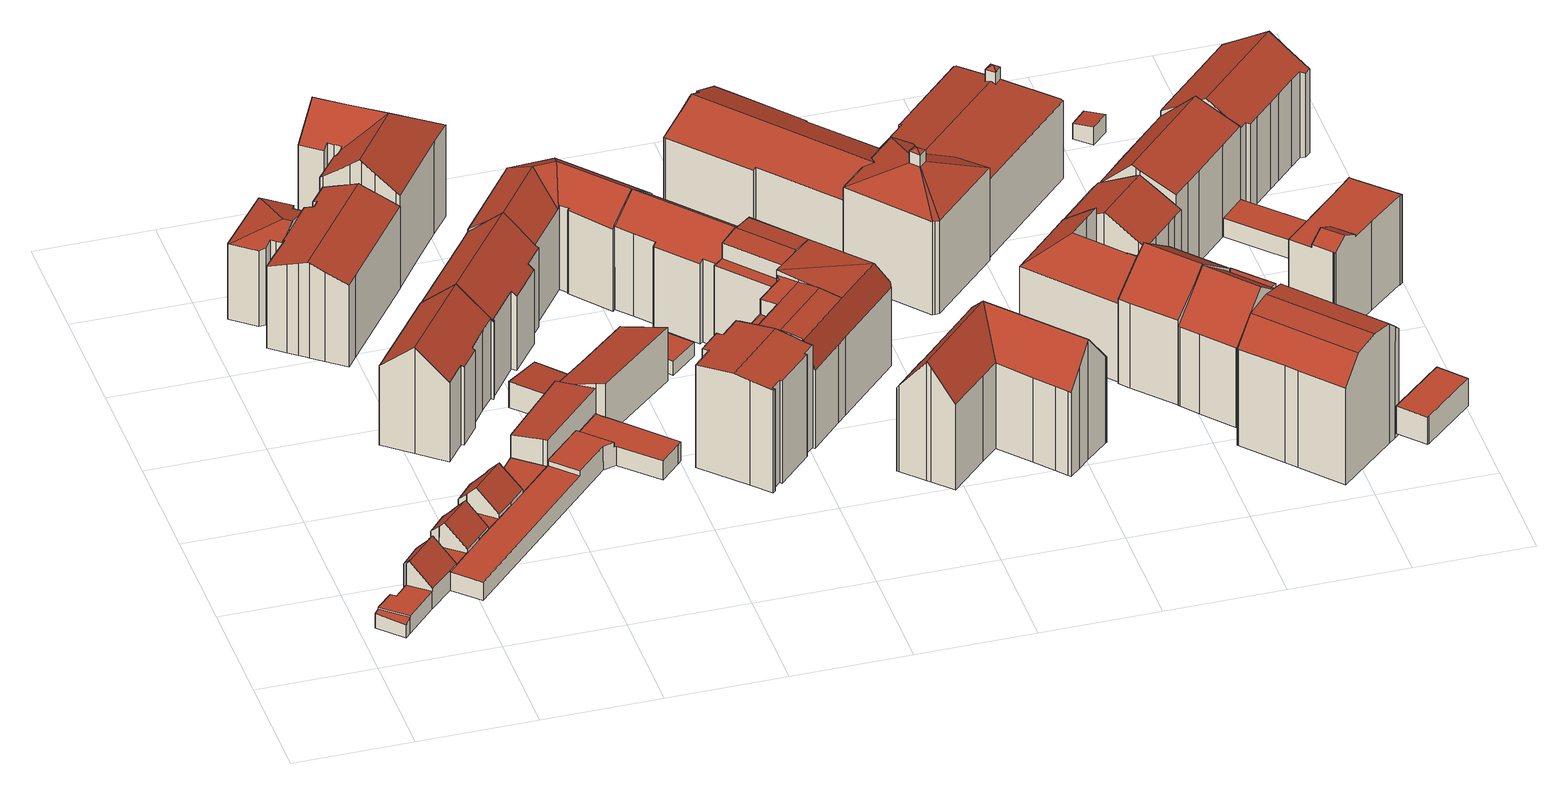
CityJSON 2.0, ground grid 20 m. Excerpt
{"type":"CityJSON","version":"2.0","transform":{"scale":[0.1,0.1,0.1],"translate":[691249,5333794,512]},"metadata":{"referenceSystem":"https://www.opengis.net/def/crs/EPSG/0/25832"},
"CityObjects":{
"building1":{"type":"Building","attributes":{"Gemeindeschluessel":"09162000","HoeheDach":"524.187","HoeheGrund":"516.204","Methode":"2000","NiedrigsteTraufeDesGebaeudes":"518.667","Geometrietyp2DReferenz":"3000","function":"31001_1000","roofType":"3100","measuredHeight":7.98,"storeysAboveGround":2},"geometry":[{"type":"MultiSurface","lod":"2","boundaries":[[[0,1,2,3,4,5,6,7,8,9,10,11,12,13,14,15,16,17,18,19,20,21,22,23,24,25,26,27,28,29,30,31]],[[19,32,33,20]],[[27,26,34,35,36,37]],[[38,39,40,41,42]],[[43,36,35,44,45]],[[22,46,47,23]],[[1,0,48,49,50,51,52,53]],[[28,54,55,29]],[[4,3,56,57,58,59]],[[43,60,61,55,54,37,36]],[[12,62,63,13]],[[64,50,49,65,66]],[[67,59,58,68,69]],[[70,71,72,41,40]],[[67,5,4,59]],[[10,73,74,11]],[[58,57,75,68]],[[24,76,77,25]],[[13,63,78,14]],[[29,55,61,30]],[[30,61,60,31]],[[3,2,39,38,79,56]],[[16,15,80,81,82,83]],[[22,21,84,64,66,46]],[[15,14,78,72,71,80]],[[85,53,52,86,87]],[[18,88,32,19]],[[7,89,90,8]],[[27,37,54,28]],[[42,41,72,78,63,62,74,73,91]],[[20,33,92,84,21]],[[0,31,60,43,45,48]],[[25,77,34,26]],[[2,1,53,85,93,70,40,39]],[[94,86,52,51]],[[23,47,76,24]],[[95,79,38,42,91]],[[95,96,90,89,75,57,56,79]],[[49,48,45,44,65]],[[8,90,96,9]],[[70,93,81,80,71]],[[10,9,96,95,91,73]],[[11,74,62,12]],[[84,92,86,94]],[[16,83,97,17]],[[46,66,65,44,35,34,77,76,47]],[[69,6,5,67]],[[81,93,85,87,82]],[[64,84,94,51,50]],[[17,97,88,18]],[[7,6,69,68,75,89]],[[83,82,87,86,92,33,32,88,97]]],"semantics":{"surfaces":[{"type":"GroundSurface"},{"type":"WallSurface"},{"type":"RoofSurface"}],"values":[0,1,1,2,1,1,1,1,1,2,1,1,2,1,1,1,1,1,1,1,1,1,1,1,1,2,1,1,1,2,1,1,1,1,1,1,1,2,2,1,2,1,1,1,1,2,1,1,2,1,1,2]}}]},
"building2":{"type":"Building","attributes":{"Gemeindeschluessel":"09162000","HoeheDach":"536.011","HoeheGrund":"515.787","Methode":"2000","NiedrigsteTraufeDesGebaeudes":"530.460","Geometrietyp2DReferenz":"3000","function":"31001_1000","roofType":"3100","measuredHeight":20.22,"storeysAboveGround":5},"geometry":[{"type":"MultiSurface","lod":"2","boundaries":[[[98,99,100,101,102,103,104,105,106,107,108]],[[105,104,109,110]],[[108,107,111,112,113,114]],[[100,99,115,116]],[[102,101,117,118]],[[119,113,112,120]],[[121,106,105,110]],[[117,101,100,116]],[[122,123,108,114]],[[120,112,111,124]],[[107,106,121,124,111]],[[109,104,103,125]],[[109,125,118,117,116,115,126,123,122,119,120,124,121,110]],[[98,108,123,126]],[[125,103,102,118]],[[122,114,113,119]],[[99,98,126,115]]],"semantics":{"surfaces":[{"type":"RoofSurface"},{"type":"WallSurface"},{"type":"GroundSurface"}],"values":[0,1,0,1,1,1,1,1,1,1,1,1,2,1,1,1,1]}}]},
"building3":{"type":"Building","attributes":{"Gemeindeschluessel":"09162000","HoeheDach":"533.870","HoeheGrund":"515.830","Methode":"2000","NiedrigsteTraufeDesGebaeudes":"530.054","Geometrietyp2DReferenz":"3000","function":"31001_9998","roofType":"3100","measuredHeight":18.04,"storeysAboveGround":3},"geometry":[{"type":"MultiSurface","lod":"2","boundaries":[[[127,128,129,130,131,132]],[[133,134,135,136]],[[137,138,139]],[[140,141,142,143]],[[144,145,132,131]],[[146,147,148,149,150]],[[151,152,153,154]],[[155,156,157,135,134,158,142,141,159,160]],[[161,162,163,164]],[[165,166,167,168]],[[169,168,167,138,137,170,171]],[[172,158,134,133]],[[136,173,174,175,176,177,178,179,165,168,169,171,161,164,180,181,182,183,184,151,154,185,186,187,144,131,130,129,188,140,143,172,133]],[[187,189,145,144]],[[190,163,162,170,137,139,191,147,146]],[[176,175,155,160,192,177]],[[193,194,195]],[[179,196,166,165]],[[181,180,190,146,150,182]],[[174,156,155,175]],[[147,191,193,195,153,152,148]],[[177,192,197,178]],[[143,142,158,172]],[[182,150,149,183]],[[186,198,189,187]],[[171,170,162,161]],[[178,197,196,179]],[[136,135,157,173]],[[159,141,140,188,129,128]],[[199,193,191,139]],[[164,163,190,180]],[[195,194,198,186,185,154,153]],[[197,192,160,159,128,127,132,145,189,198,194,193,199,139,138,167,166,196]],[[148,152,151,184,183,149]],[[173,157,156,174]]],"semantics":{"surfaces":[{"type":"WallSurface"},{"type":"RoofSurface"},{"type":"GroundSurface"}],"values":[0,0,0,0,0,1,0,1,0,0,0,0,2,0,1,0,0,0,0,0,1,0,0,0,0,0,0,0,0,0,0,0,1,0,0]}}]},
"building4":{"type":"Building","attributes":{"Gemeindeschluessel":"09162000","HoeheDach":"520.714","HoeheGrund":"516.155","Methode":"2000","NiedrigsteTraufeDesGebaeudes":"519.734","Geometrietyp2DReferenz":"3000","function":"31001_2000","roofType":"1000","measuredHeight":4.56},"geometry":[{"type":"MultiSurface","lod":"2","boundaries":[[[2,200,201,1]],[[202,203,204,205]],[[206,207,208,209,210]],[[211,31,0,212]],[[213,209,208,214]],[[31,211,215,30]],[[216,217,218,219]],[[220,205,204,214,208,207]],[[221,30,215,210,209,213,222]],[[1,201,212,0]],[[223,224,225,226]],[[220,227,2,1,0,31,30,221,216,219,223,226,202,205]],[[228,206,210,215]],[[214,204,203,225,224,218,217,222,213]],[[211,212,201,200,229,228,215]],[[227,229,200,2]],[[227,220,207,206,228,229]],[[219,218,224,223]],[[226,225,203,202]],[[221,222,217,216]]],"semantics":{"surfaces":[{"type":"WallSurface"},{"type":"RoofSurface"},{"type":"GroundSurface"}],"values":[0,0,1,0,0,0,0,0,0,0,0,2,0,1,1,0,0,0,0,0]}}]},
"building5":{"type":"Building","attributes":{"Gemeindeschluessel":"09162000","HoeheDach":"524.577","HoeheGrund":"516.021","Methode":"2000","NiedrigsteTraufeDesGebaeudes":"523.806","Geometrietyp2DReferenz":"3000","function":"31001_1000","roofType":"1000","measuredHeight":8.56,"storeysAboveGround":3},"geometry":[{"type":"MultiSurface","lod":"2","boundaries":[[[230,231,232,233,234]],[[235,234,233,236]],[[237,232,231,238]],[[236,233,232,237]],[[238,231,230,239]],[[235,236,237,238,239]],[[239,230,234,235]]],"semantics":{"surfaces":[{"type":"RoofSurface"},{"type":"WallSurface"},{"type":"GroundSurface"}],"values":[0,1,1,1,1,2,1]}}]},
"building6":{"type":"Building","attributes":{"Gemeindeschluessel":"09162000","HoeheDach":"535.990","HoeheGrund":"515.833","Methode":"2000","NiedrigsteTraufeDesGebaeudes":"529.890","Geometrietyp2DReferenz":"3000","function":"31001_1000","roofType":"3100","measuredHeight":20.16,"storeysAboveGround":5},"geometry":[{"type":"MultiSurface","lod":"2","boundaries":[[[240,241,242,243]],[[244,245,246,247]],[[106,248,249,241,240,245,244,250,251,252,253,107]],[[124,254,255,256]],[[242,241,249,257]],[[107,253,258,255,254]],[[259,252,251,260]],[[259,261,258,253,252]],[[262,250,244,247]],[[263,248,106,121]],[[246,245,240,243]],[[260,251,250,262]],[[249,248,263,257]],[[106,107,254,124,121]],[[246,243,242,257,263,121,124,256,261,259,260,262,247]],[[256,255,258,261]]],"semantics":{"surfaces":[{"type":"WallSurface"},{"type":"RoofSurface"},{"type":"GroundSurface"}],"values":[0,0,1,0,0,1,0,0,0,0,0,0,0,0,2,0]}}]},
"building7":{"type":"Building","attributes":{"Gemeindeschluessel":"09162000","HoeheDach":"520.798","HoeheGrund":"515.911","Methode":"2000","NiedrigsteTraufeDesGebaeudes":"519.866","Geometrietyp2DReferenz":"3000","function":"31001_2000","roofType":"9999","measuredHeight":4.89},"geometry":[{"type":"MultiSurface","lod":"2","boundaries":[[[264,265,266,267]],[[268,266,265,269]],[[270,264,267,271]],[[270,269,265,264]],[[268,271,267,266]],[[269,270,271,268]]],"semantics":{"surfaces":[{"type":"WallSurface"},{"type":"GroundSurface"},{"type":"RoofSurface"}],"values":[0,0,0,1,2,0]}}]},
"building8":{"type":"Building","attributes":{"Gemeindeschluessel":"09162000","HoeheDach":"538.402","HoeheGrund":"515.940","Methode":"2000","NiedrigsteTraufeDesGebaeudes":"533.298","Geometrietyp2DReferenz":"3000","function":"31001_1000","roofType":"3100","measuredHeight":22.46,"storeysAboveGround":4},"geometry":[{"type":"MultiSurface","lod":"2","boundaries":[[[272,273,274,275]],[[276,277,278,279]],[[280,281,282,283,284,285,286,287,278,277,288]],[[289,290,291,292,293,294]],[[295,296,297,298]],[[299,300,301,302]],[[303,304,305,306,307,308]],[[309,296,295,310,306,305]],[[311,312,313,314,315,316]],[[317,275,274,283,282,318]],[[319,320,314,313]],[[294,293,321,322]],[[302,301,303,308]],[[323,280,288,324]],[[325,326,273,272]],[[300,321,293,292,291,286,285,327,304,303,301]],[[298,297,328,329]],[[324,288,277,276]],[[278,287,286,291,290,330,331,279]],[[322,321,300,299]],[[329,328,320,319]],[[311,316,326,325]],[[332,318,282,281,280,323]],[[313,312,311,325,272,275,317,318,332,323,324,276,279,331,330,290,289,294,322,299,302,308,307,306,310,295,298,329,319]],[[327,285,320,328,297,296,309,305,304]],[[274,273,326,316,315,314,320,285,284,283]]],"semantics":{"surfaces":[{"type":"WallSurface"},{"type":"RoofSurface"},{"type":"GroundSurface"}],"values":[0,0,1,0,0,0,0,0,0,0,0,0,0,0,0,1,0,0,0,0,0,0,0,2,1,1]}}]},
"building9":{"type":"Building","attributes":{"Gemeindeschluessel":"09162000","HoeheDach":"526.126","HoeheGrund":"515.866","Methode":"1000","NiedrigsteTraufeDesGebaeudes":"523.009","Geometrietyp2DReferenz":"3000","function":"31001_1000","roofType":"2100","measuredHeight":10.26,"storeysAboveGround":1},"geometry":[{"type":"MultiSurface","lod":"2","boundaries":[[[333,334,335,336]],[[337,338,339,270]],[[333,336,340,337,270,264]],[[340,341,338,337]],[[270,339,342,264]],[[336,335,341,340]],[[333,264,342,334]],[[341,335,334,342,339,338]]],"semantics":{"surfaces":[{"type":"WallSurface"},{"type":"GroundSurface"},{"type":"RoofSurface"}],"values":[0,0,1,0,0,0,0,2]}}]},
"building10":{"type":"Building","attributes":{"Gemeindeschluessel":"09162000","HoeheDach":"535.482","HoeheGrund":"515.748","Methode":"2000","NiedrigsteTraufeDesGebaeudes":"531.236","Geometrietyp2DReferenz":"3000","function":"31001_1000","roofType":"3100","measuredHeight":19.73,"storeysAboveGround":5},"geometry":[{"type":"MultiSurface","lod":"2","boundaries":[[[343,344,345,346]],[[347,348,349,350]],[[351,352,353,354]],[[355,356,350,349]],[[357,344,358,355,349,348,353,352]],[[359,358,344,343]],[[360,346,345,361]],[[362,363,356,355,358,359]],[[351,364,365,357,352]],[[365,364,361,345]],[[363,362,366,367]],[[351,354,347,350,356,363,367,368,360,361,364]],[[369,366,362,359,343]],[[346,360,368,370]],[[368,367,366,369,370]],[[369,343,346,370]],[[357,365,345,344]],[[354,353,348,347]]],"semantics":{"surfaces":[{"type":"RoofSurface"},{"type":"WallSurface"},{"type":"GroundSurface"}],"values":[0,1,1,1,0,0,1,1,1,1,1,2,0,1,1,0,0,1]}}]},
"building11":{"type":"Building","attributes":{"Gemeindeschluessel":"09162000","HoeheDach":"536.161","HoeheGrund":"515.890","Methode":"2000","NiedrigsteTraufeDesGebaeudes":"535.095","Geometrietyp2DReferenz":"3000","function":"31001_9998","roofType":"3100","measuredHeight":20.27,"storeysAboveGround":4},"geometry":[{"type":"MultiSurface","lod":"2","boundaries":[[[371,372,373,374,375,376]],[[377,378,379,380,381,382]],[[373,372,383,384]],[[385,386,387,388]],[[389,390,391,392]],[[388,387,390,389]],[[393,394,395,396,397,398]],[[399,400,401,402,403,404]],[[405,406,407,408]],[[405,408,385,388,389,392,409,378,377,382,400,399,404,375,374,373,384,410,397,396,395,411,412]],[[412,413,406,405]],[[384,383,414,410]],[[395,394,415,411]],[[408,407,386,385]],[[410,414,398,397]],[[409,416,379,378]],[[404,403,376,375]],[[411,415,413,412]],[[382,381,401,400]],[[380,393,398,414,383,372,371,376,403,402,401,381]],[[379,416,391,390,387,386,407,406,413,415,394,393,380]],[[392,391,416,409]]],"semantics":{"surfaces":[{"type":"WallSurface"},{"type":"GroundSurface"},{"type":"RoofSurface"}],"values":[0,0,0,0,0,0,0,0,0,1,0,0,0,0,0,0,0,0,0,2,2,0]}}]},
"building12":{"type":"Building","attributes":{"Gemeindeschluessel":"09162000","HoeheDach":"518.583","HoeheGrund":"515.990","Methode":"1000","NiedrigsteTraufeDesGebaeudes":"518.583","Geometrietyp2DReferenz":"3000","function":"31001_2000","roofType":"1000","measuredHeight":2.59},"geometry":[{"type":"MultiSurface","lod":"2","boundaries":[[[417,418,419,420]],[[421,422,418,417]],[[421,423,424,422]],[[422,424,425,419,418]],[[421,417,420,426,423]],[[425,424,423,426,420,419]]],"semantics":{"surfaces":[{"type":"WallSurface"},{"type":"RoofSurface"},{"type":"GroundSurface"}],"values":[0,0,0,1,2,0]}}]},
"building13":{"type":"Building","attributes":{"Gemeindeschluessel":"09162000","HoeheDach":"535.546","HoeheGrund":"515.840","Methode":"1000","NiedrigsteTraufeDesGebaeudes":"530.976","Geometrietyp2DReferenz":"3000","function":"31001_1000","roofType":"3100","measuredHeight":19.71,"storeysAboveGround":5},"geometry":[{"type":"MultiSurface","lod":"2","boundaries":[[[427,428,429,430]],[[431,432,433,434]],[[435,436,437,438]],[[439,440,432,431]],[[438,437,441,442]],[[443,444,429,428,433,432,440,445,446,357,447,448]],[[442,449,450,451,439,431,434,427,430,452,453,454,455,456,457,435,438]],[[442,441,458,449]],[[446,458,441,437,436,459,357]],[[448,447,357,459,457,456,455,454]],[[453,452,444,443,448,454]],[[451,445,440,439]],[[457,459,436,435]],[[451,450,449,458,446,445]],[[430,429,444,452]],[[434,433,428,427]]],"semantics":{"surfaces":[{"type":"WallSurface"},{"type":"RoofSurface"},{"type":"GroundSurface"}],"values":[0,0,0,0,0,1,2,0,1,0,0,0,0,0,0,0]}}]},
"building14":{"type":"Building","attributes":{"Gemeindeschluessel":"09162000","HoeheDach":"536.600","HoeheGrund":"515.809","Methode":"2000","NiedrigsteTraufeDesGebaeudes":"530.516","Geometrietyp2DReferenz":"3000","function":"31001_9998","roofType":"2100","measuredHeight":20.79,"storeysAboveGround":4},"geometry":[{"type":"MultiSurface","lod":"2","boundaries":[[[460,461,462,463,464,465,466]],[[467,468,469,470]],[[471,465,464,472]],[[473,474,475]],[[476,477,463,462,478,479]],[[461,480,481,462]],[[482,483,484,485,486,467,470,487,471,472,477,476,488,439,489,449,442,438,490]],[[471,487,491,492,466,465]],[[493,494,492,491]],[[495,473,475,496,497,498]],[[474,473,499,481,500]],[[501,495,498,502]],[[493,503,460,494]],[[485,504,505,486]],[[484,506,504,485]],[[507,483,482,508]],[[509,500,481,480,510]],[[510,511,509]],[[467,486,505,512,468]],[[472,464,463,477]],[[495,499,473]],[[476,479,513,488]],[[469,468,512,509,511,514]],[[449,489,497,496,515]],[[483,507,506,484]],[[488,513,516,439]],[[478,462,481,499,495,501]],[[510,480,461]],[[482,490,517,518,508]],[[438,519,517,490]],[[479,478,501,502,516,513]],[[507,508,518,500,509,512,505,504,506]],[[514,511,510,461,460,503]],[[487,470,469,514,503,493,491]],[[489,439,516,502,498,497]],[[475,474,520,515,496]],[[442,521,519,438]],[[494,460,466,492]],[[442,449,515,520,521]],[[519,521,520,474,500,518,517]]],"semantics":{"surfaces":[{"type":"RoofSurface"},{"type":"WallSurface"},{"type":"GroundSurface"}],"values":[0,1,1,1,1,1,2,1,0,0,0,1,1,1,1,1,0,1,1,1,1,1,0,1,1,1,1,1,1,1,0,0,0,1,1,0,1,1,1,0]}}]},
"building15":{"type":"Building","attributes":{"Gemeindeschluessel":"09162000","HoeheDach":"538.442","HoeheGrund":"515.710","Methode":"2000","NiedrigsteTraufeDesGebaeudes":"531.431","Geometrietyp2DReferenz":"3000","function":"31001_1000","roofType":"3100","measuredHeight":22.73,"storeysAboveGround":5},"geometry":[{"type":"MultiSurface","lod":"2","boundaries":[[[522,523,524,525]],[[526,527,528,529]],[[530,531,532,533,534,522,525,535,536,537,538,539,540,541,529,528,542,543,544,545,546,547]],[[530,548,549,531]],[[545,550,551,546]],[[552,544,543,553]],[[544,552,550,545]],[[532,554,555,533]],[[542,528,527,556]],[[549,554,532,531]],[[534,557,523,522]],[[558,559,540,539]],[[558,560,561,562,556,527,526,563,559]],[[542,556,553,543]],[[546,551,564,547]],[[552,553,556,562,565,564,551,550]],[[538,560,558,539]],[[535,566,567,536]],[[530,547,564,565,548]],[[566,535,525,524]],[[566,524,562,561,568,567]],[[540,559,563,541]],[[533,555,557,534]],[[549,548,565,562,524,523,557,555,554]],[[563,526,529,541]],[[536,567,568,537]],[[538,537,568,561,560]]],"semantics":{"surfaces":[{"type":"WallSurface"},{"type":"GroundSurface"},{"type":"RoofSurface"}],"values":[0,0,1,0,0,0,0,0,0,0,0,0,2,0,0,2,0,0,0,0,2,0,0,2,0,0,0]}}]},
"building16":{"type":"Building","attributes":{"name":"Grundschule München, Klenzestraße 48","Gemeindeschluessel":"09162000","HoeheDach":"539.360","HoeheGrund":"515.720","Methode":"2000","NiedrigsteTraufeDesGebaeudes":"530.422","Geometrietyp2DReferenz":"3000","function":"31001_3020","roofType":"3100","measuredHeight":23.64,"storeysAboveGround":3},"geometry":[{"type":"MultiSurface","lod":"2","boundaries":[[[569,570,571,572,573]],[[574,575,571,570]],[[576,577,578,579]],[[580,581,582]],[[583,584,585,586]],[[587,588,589,590]],[[591,592,593,594]],[[580,582,595,596,597]],[[585,584,598]],[[599,600,601,602]],[[595,582,603,604]],[[581,605,603]],[[606,607,608,609]],[[610,611,612,613,614,615,598,584,616]],[[617,618,619,620,621]],[[622,623,600,599]],[[624,625,626,627]],[[592,628,629]],[[630,631,591,632]],[[577,633,634,635,636,637,572,571,575,578]],[[638,639,640,641,642]],[[614,643,644,645,646,597,596,615]],[[635,647,636]],[[648,649,650,651,618,617,652,653,654,576,579,574,570,569,655,656,622,599,602,624,627,639,638,587,590,606,609,657]],[[569,573,658,655]],[[655,658,659,656]],[[581,603,582]],[[610,591,631,611]],[[629,660,593]],[[619,632,591,594,620]],[[579,578,575,574]],[[657,609,608,661,645,644]],[[649,611,631,650]],[[592,629,593]],[[654,633,577,576]],[[594,593,660,616]],[[649,648,612,611]],[[653,634,633,654]],[[648,657,644,643,613,612]],[[637,583,586,641,640,626,625,601,600,623,659,658,573,572]],[[656,659,623,622]],[[615,596,595,604,661,608,607,589,588,642,641,586,585,598]],[[627,626,640,639]],[[651,650,631,630]],[[614,613,643]],[[580,605,581]],[[610,628,592,591]],[[629,628,660]],[[646,605,580,597]],[[604,603,605,646]],[[590,589,607,606]],[[638,642,588,587]],[[653,652,662,647,635,634]],[[617,621,662,652]],[[618,651,630,632,619]],[[616,660,628,610]],[[583,637,636,647,662,621,620,594,616,584]],[[602,601,625,624]],[[604,646,645,661]]],"semantics":{"surfaces":[{"type":"WallSurface"},{"type":"RoofSurface"},{"type":"GroundSurface"}],"values":[0,0,0,1,0,0,0,0,0,0,0,1,0,1,0,0,0,1,1,1,0,1,0,2,0,0,1,1,1,1,0,0,0,1,0,0,0,0,0,1,0,1,0,0,0,1,0,1,0,0,0,0,0,0,0,0,1,0,1]}}]},
"building17":{"type":"Building","attributes":{"Gemeindeschluessel":"09162000","HoeheDach":"519.907","HoeheGrund":"516.125","Methode":"3100","NiedrigsteTraufeDesGebaeudes":"519.907","Geometrietyp2DReferenz":"3000","function":"31001_2000","roofType":"1000","measuredHeight":3.78},"geometry":[{"type":"MultiSurface","lod":"2","boundaries":[[[663,664,665,666]],[[667,668,669,670]],[[666,665,671,672]],[[663,670,669,664]],[[668,673,674,671,665,664,669]],[[672,671,674,675]],[[675,674,673,676]],[[675,676,667,670,663,666,672]],[[673,668,667,676]]],"semantics":{"surfaces":[{"type":"WallSurface"},{"type":"RoofSurface"},{"type":"GroundSurface"}],"values":[0,0,0,0,1,0,0,2,0]}}]},
"building18":{"type":"Building","attributes":{"Gemeindeschluessel":"09162000","HoeheDach":"535.060","HoeheGrund":"515.795","Methode":"2000","NiedrigsteTraufeDesGebaeudes":"530.691","Geometrietyp2DReferenz":"3000","function":"31001_9998","roofType":"3100","measuredHeight":19.27,"storeysAboveGround":5},"geometry":[{"type":"MultiSurface","lod":"2","boundaries":[[[677,678,679,680,681,682,683,684]],[[685,677,684,686]],[[687,688,689,685,686,690,691,692,693,694,695,696,697]],[[696,698,699,697]],[[695,700,698,696]],[[686,684,683,690]],[[690,683,682,691]],[[695,694,701,702,700]],[[691,682,681,692]],[[680,693,692,681]],[[687,703,704,688]],[[678,704,703,705,702,701,679]],[[678,689,688,704]],[[687,697,699,705,703]],[[677,685,689,678]],[[705,699,698,700,702]],[[701,694,693,680,679]]],"semantics":{"surfaces":[{"type":"RoofSurface"},{"type":"WallSurface"},{"type":"GroundSurface"}],"values":[0,1,2,1,1,1,1,1,1,1,1,0,1,1,1,0,1]}}]},
"building19":{"type":"Building","attributes":{"Gemeindeschluessel":"09162000","HoeheDach":"537.610","HoeheGrund":"515.521","Methode":"2000","NiedrigsteTraufeDesGebaeudes":"531.481","Geometrietyp2DReferenz":"3000","function":"31001_1000","roofType":"3100","measuredHeight":22.09,"storeysAboveGround":6},"geometry":[{"type":"MultiSurface","lod":"2","boundaries":[[[706,707,708,709,710]],[[710,709,711,712]],[[706,710,712,713,714,715,716,717,718,719]],[[715,720,721,716]],[[712,711,722,713]],[[717,723,724,718]],[[716,721,723,717]],[[713,722,725,714]],[[718,724,726,719]],[[714,725,727,720,715]],[[719,726,707,706]],[[723,721,720,727,708,707,726,724]],[[727,725,722,711,709,708]]],"semantics":{"surfaces":[{"type":"WallSurface"},{"type":"GroundSurface"},{"type":"RoofSurface"}],"values":[0,0,1,0,0,0,0,0,0,0,0,2,2]}}]},
"building20":{"type":"Building","attributes":{"Gemeindeschluessel":"09162000","HoeheDach":"534.713","HoeheGrund":"515.852","Methode":"1000","NiedrigsteTraufeDesGebaeudes":"530.557","Geometrietyp2DReferenz":"3000","function":"31001_9998","roofType":"3100","measuredHeight":18.86,"storeysAboveGround":4},"geometry":[{"type":"MultiSurface","lod":"2","boundaries":[[[728,729,730,731,732,733]],[[734,735,736,737]],[[738,739,740,741]],[[742,743,744,745]],[[746,747,748,749]],[[750,736,735,751,752,744,743,740,739]],[[729,728,753,746,749,754,755,734,737,756,738,741,742,745,757,758,759,760,730]],[[741,740,743,742]],[[761,748,747,762,733,732,731,763,764,765,752,751]],[[728,733,762,753]],[[753,762,747,746]],[[760,763,731,730]],[[764,763,760,759,758,765]],[[749,748,761,754]],[[752,765,758,757,745,744]],[[737,736,750,756]],[[755,754,761,751,735,734]],[[756,750,739,738]]],"semantics":{"surfaces":[{"type":"WallSurface"},{"type":"RoofSurface"},{"type":"GroundSurface"}],"values":[0,0,0,0,0,1,2,0,1,0,0,0,0,0,0,0,0,0]}}]},
"building21":{"type":"Building","attributes":{"Gemeindeschluessel":"09162000","HoeheDach":"537.730","HoeheGrund":"515.384","Methode":"2000","NiedrigsteTraufeDesGebaeudes":"530.450","Geometrietyp2DReferenz":"3000","function":"31001_9998","roofType":"3100","measuredHeight":22.35,"storeysAboveGround":5},"geometry":[{"type":"MultiSurface","lod":"2","boundaries":[[[766,767,768,769]],[[770,771,772,773,774]],[[775,776,777,774,773]],[[778,779,780,781,782,783,784,785]],[[786,787,779,778,771,770,788]],[[789,790,777,776]],[[786,788,767,766]],[[791,781,780,792]],[[793,775,773,772,785,784]],[[793,784,783,794]],[[785,772,771,778]],[[792,780,779,787]],[[795,782,781,791]],[[769,768,790,789]],[[794,783,782,795]],[[790,768,767,788,770,774,777]],[[786,766,769,789,776,775,793,794,795,791,792,787]]],"semantics":{"surfaces":[{"type":"WallSurface"},{"type":"RoofSurface"},{"type":"GroundSurface"}],"values":[0,1,0,1,0,0,0,0,0,0,0,0,0,0,0,1,2]}}]},
"building22":{"type":"Building","attributes":{"Gemeindeschluessel":"09162000","HoeheDach":"535.620","HoeheGrund":"512.147","Methode":"2000","NiedrigsteTraufeDesGebaeudes":"530.410","Geometrietyp2DReferenz":"3000","function":"31001_1000","roofType":"3400","measuredHeight":23.47,"storeysAboveGround":5},"geometry":[{"type":"MultiSurface","lod":"2","boundaries":[[[796,797,798,799]],[[800,801,802,803]],[[799,798,804,805,806,807,808]],[[809,810,811,812]],[[813,814,815,816]],[[817,818,819,820]],[[821,822,823,824]],[[825,826,827,828]],[[829,809,812,830,796,799,808,831,832,825,828,833,800,803,821,824,834,813,816,817,820,835]],[[836,837,805,804]],[[837,838,839,806,805]],[[808,807,840,831]],[[820,819,841,835]],[[801,842,827,826,843,840,807,806,839,841,819,818,815,814,844,823,822,802]],[[824,823,844,834]],[[809,829,838,837,836,810]],[[801,800,833,842]],[[830,845,797,796]],[[812,811,845,830]],[[831,840,843,832]],[[828,827,842,833]],[[816,815,818,817]],[[797,845,811,810,836,804,798]],[[832,843,826,825]],[[834,844,814,813]],[[829,835,841,839,838]],[[822,821,803,802]]],"semantics":{"surfaces":[{"type":"WallSurface"},{"type":"GroundSurface"},{"type":"RoofSurface"}],"values":[0,0,0,0,0,0,0,0,1,2,2,0,0,2,0,0,0,0,0,0,0,0,2,0,0,0,0]}}]},
"building23":{"type":"Building","attributes":{"Gemeindeschluessel":"09162000","HoeheDach":"519.062","HoeheGrund":"515.624","Methode":"2000","NiedrigsteTraufeDesGebaeudes":"518.538","Geometrietyp2DReferenz":"3000","function":"31001_2000","roofType":"1000","measuredHeight":3.44},"geometry":[{"type":"MultiSurface","lod":"2","boundaries":[[[846,847,848,849,850]],[[850,851,852,846]],[[847,853,854,848]],[[848,854,855,849]],[[849,855,851,850]],[[851,855,854,853,852]],[[846,852,853,847]]],"semantics":{"surfaces":[{"type":"GroundSurface"},{"type":"WallSurface"},{"type":"RoofSurface"}],"values":[0,1,1,1,1,2,1]}}]},
"building24":{"type":"Building","attributes":{"Gemeindeschluessel":"09162000","HoeheDach":"519.104","HoeheGrund":"515.754","Methode":"2000","NiedrigsteTraufeDesGebaeudes":"518.520","Geometrietyp2DReferenz":"3000","function":"31001_2000","roofType":"1000","measuredHeight":3.35},"geometry":[{"type":"MultiSurface","lod":"2","boundaries":[[[856,854,853,857]],[[857,853,858,859]],[[859,858,860,861]],[[861,860,854,856]],[[854,860,858,853]],[[857,859,861,856]]],"semantics":{"surfaces":[{"type":"WallSurface"},{"type":"RoofSurface"},{"type":"GroundSurface"}],"values":[0,0,0,0,1,2]}}]},
"building25":{"type":"Building","attributes":{"Gemeindeschluessel":"09162000","HoeheDach":"521.110","HoeheGrund":"515.277","Methode":"2000","NiedrigsteTraufeDesGebaeudes":"518.290","Geometrietyp2DReferenz":"3000","function":"31001_1000","roofType":"1000","measuredHeight":5.83,"storeysAboveGround":2},"geometry":[{"type":"MultiSurface","lod":"2","boundaries":[[[862,863,864,865]],[[866,867,868,869,870,871]],[[872,873,868,867,874]],[[875,876,877,878]],[[873,879,869,868]],[[865,864,880,881]],[[881,880,882,883]],[[884,874,867,866]],[[866,871,862,865,881,883,875,878,885,884]],[[883,882,876,875]],[[885,872,874,884]],[[878,877,879,873,872,885]],[[871,870,863,862]],[[879,877,876,882,880,864,863,870,869]]],"semantics":{"surfaces":[{"type":"WallSurface"},{"type":"RoofSurface"},{"type":"GroundSurface"}],"values":[0,0,1,0,0,0,0,0,2,0,0,0,0,1]}}]},
"building26":{"type":"Building","attributes":{"Gemeindeschluessel":"09162000","HoeheDach":"536.082","HoeheGrund":"515.699","Methode":"2000","NiedrigsteTraufeDesGebaeudes":"529.953","Geometrietyp2DReferenz":"3000","function":"31001_9998","roofType":"3100","measuredHeight":20.38,"storeysAboveGround":5},"geometry":[{"type":"MultiSurface","lod":"2","boundaries":[[[886,887,888,889,890]],[[891,892,893,894]],[[895,896,897,898]],[[898,897,899,900]],[[900,899,901,902]],[[903,904,905,906,907]],[[903,907,908,895,898,900,902,891,894,886,890,909,910]],[[890,889,911,909]],[[902,901,892,891]],[[909,911,912,910]],[[908,913,896,895]],[[907,906,913,908]],[[910,912,904,903]],[[887,893,892,901,899,897,896,913,906,905,888]],[[888,905,904,912,911,889]],[[894,893,887,886]]],"semantics":{"surfaces":[{"type":"WallSurface"},{"type":"GroundSurface"},{"type":"RoofSurface"}],"values":[0,0,0,0,0,0,1,0,0,0,0,0,0,2,2,0]}}]},
"building27":{"type":"Building","attributes":{"Gemeindeschluessel":"09162000","HoeheDach":"518.760","HoeheGrund":"513.552","Methode":"2000","NiedrigsteTraufeDesGebaeudes":"518.760","Geometrietyp2DReferenz":"3000","function":"31001_2463","roofType":"1000","measuredHeight":5.21,"storeysAboveGround":1},"geometry":[{"type":"MultiSurface","lod":"2","boundaries":[[[914,915,916,917,918,919]],[[914,920,921,915]],[[918,922,923,919]],[[923,922,924,925,921,920]],[[915,921,925,916]],[[917,924,922,918]],[[916,925,924,917]],[[919,923,920,914]]],"semantics":{"surfaces":[{"type":"GroundSurface"},{"type":"WallSurface"},{"type":"RoofSurface"}],"values":[0,1,1,2,1,1,1,1]}}]},
"building28":{"type":"Building","attributes":{"Gemeindeschluessel":"09162000","HoeheDach":"519.196","HoeheGrund":"515.740","Methode":"1000","NiedrigsteTraufeDesGebaeudes":"518.587","Geometrietyp2DReferenz":"3000","function":"51009_1610","roofType":"1000","measuredHeight":3.46},"geometry":[{"type":"MultiSurface","lod":"2","boundaries":[[[926,927,928,929]],[[930,931,932,933]],[[926,930,933,927]],[[931,929,928,932]],[[926,929,931,930]],[[933,932,928,927]]],"semantics":{"surfaces":[{"type":"GroundSurface"},{"type":"RoofSurface"},{"type":"WallSurface"}],"values":[0,1,2,2,2,2]}}]},
"building29":{"type":"Building","attributes":{"Gemeindeschluessel":"09162000","HoeheDach":"518.311","HoeheGrund":"513.101","Methode":"2000","NiedrigsteTraufeDesGebaeudes":"518.311","Geometrietyp2DReferenz":"3000","function":"31001_2000","roofType":"1000","measuredHeight":5.21},"geometry":[{"type":"MultiSurface","lod":"2","boundaries":[[[934,935,936,937,938,939,940]],[[939,941,942,940]],[[937,943,944,938]],[[942,941,944,943,945,946,947]],[[934,947,946,935]],[[935,946,945,936]],[[936,945,943,937]],[[938,944,941,939]],[[940,942,947,934]]],"semantics":{"surfaces":[{"type":"GroundSurface"},{"type":"WallSurface"},{"type":"RoofSurface"}],"values":[0,1,1,2,1,1,1,1,1]}}]},
"building30":{"type":"Building","attributes":{"Gemeindeschluessel":"09162000","HoeheDach":"519.268","HoeheGrund":"515.760","Methode":"1000","NiedrigsteTraufeDesGebaeudes":"519.268","Geometrietyp2DReferenz":"3000","function":"31001_2000","roofType":"1000","measuredHeight":3.51},"geometry":[{"type":"MultiSurface","lod":"2","boundaries":[[[948,949,950,951]],[[951,950,952,953]],[[954,955,956,957]],[[958,959,949,948]],[[953,954,957,958,948,951]],[[953,952,955,954]],[[950,949,959,956,955,952]],[[957,956,959,958]]],"semantics":{"surfaces":[{"type":"WallSurface"},{"type":"GroundSurface"},{"type":"RoofSurface"}],"values":[0,0,0,0,1,0,2,0]}}]},
"building31":{"type":"Building","attributes":{"Gemeindeschluessel":"09162000","HoeheDach":"532.260","HoeheGrund":"513.450","Methode":"2000","NiedrigsteTraufeDesGebaeudes":"530.210","Geometrietyp2DReferenz":"3000","function":"31001_9998","roofType":"1000","measuredHeight":18.81,"storeysAboveGround":5},"geometry":[{"type":"MultiSurface","lod":"2","boundaries":[[[960,961,962,963]],[[964,965,966,967,968,969]],[[970,971,972,973]],[[973,972,974,975]],[[976,977,978,965,964,979,980,970,973,975,960,963]],[[978,981,966,965]],[[976,982,983,977]],[[968,967,984,985,986]],[[975,974,961,960]],[[987,969,968,986,988,962,961,974,972,971,989]],[[979,987,989,980]],[[976,963,962,988,990,991,982]],[[966,981,983,982,991,984,967]],[[977,983,981,978]],[[991,990,985,984]],[[980,989,971,970]],[[986,985,990,988]],[[987,979,964,969]]],"semantics":{"surfaces":[{"type":"WallSurface"},{"type":"GroundSurface"},{"type":"RoofSurface"}],"values":[0,0,0,0,1,0,0,0,0,2,0,0,2,0,2,0,0,0]}}]},
"building32":{"type":"Building","attributes":{"Gemeindeschluessel":"09162000","HoeheDach":"536.290","HoeheGrund":"515.656","Methode":"2000","NiedrigsteTraufeDesGebaeudes":"530.990","Geometrietyp2DReferenz":"3000","function":"31001_9998","roofType":"3100","measuredHeight":20.63,"storeysAboveGround":5},"geometry":[{"type":"MultiSurface","lod":"2","boundaries":[[[992,993,994,995,996,997]],[[998,999,1000,1001]],[[1002,1003,1004,1005]],[[1006,1007,1008,1009]],[[1001,1000,995,994]],[[995,1000,999,1010,1011,906,1012,996]],[[1013,1014,1003,1002]],[[1015,908,1009,1008]],[[1016,1017,1018,1019]],[[1019,1018,1020,1021]],[[903,1011,1010,1022]],[[1021,1020,1007,1006]],[[1005,1004,1017,1016]],[[992,997,1023,1024]],[[908,907,903,1022,998,1001,994,993,992,1024,1025,1013,1002,1005,1016,1019,1021,1006,1009]],[[907,906,1011,903]],[[1024,1023,1026,1025]],[[1012,906,907,908,1015]],[[1025,1026,1014,1013]],[[1015,1008,1007,1020,1018,1017,1004,1003,1014,1026,1023,997,996,1012]],[[1022,1010,999,998]]],"semantics":{"surfaces":[{"type":"WallSurface"},{"type":"RoofSurface"},{"type":"GroundSurface"}],"values":[0,0,0,0,0,1,0,0,0,0,0,0,0,0,2,0,0,0,0,1,0]}}]}
},
"vertices":[
[288,251,42],[214,178,42],[148,110,42],[107,70,42],[57,19,42],[48,10,42],[10,49,42],[19,58,42],[44,83,42],[52,76,42],[83,108,42],[77,122,42],[110,165,42],[115,160,42],[126,151,42],[129,155,42],[152,183,42],[143,198,42],[175,240,42],[182,236,42],[191,231,42],[195,234,42],[221,261,42],[210,273,42],[242,316,42],[250,313,42],[264,308,42],[300,343,42],[324,374,42],[366,340,42],[372,335,42],[353,316,42],[182,236,94],[191,231,105],[264,308,104],[271,314,104],[271,314,75],[300,343,75],[109,72,80],[148,110,79],[163,125,79],[132,150,121],[79,96,121],[315,278,75],[284,303,122],[315,278,83],[221,261,106],[210,273,89],[288,251,83],[261,225,83],[261,225,75],[236,200,75],[236,200,82],[214,178,82],[324,374,75],[366,340,75],[107,70,75],[58,20,75],[58,20,72],[57,19,72],[353,316,75],[372,335,75],[110,165,92],[115,160,100],[219,260,75],[232,250,122],[219,260,106],[48,10,67],[16,55,72],[10,49,69],[163,125,75],[127,154,75],[127,154,114],[83,108,115],[77,122,99],[16,55,75],[242,316,82],[250,313,90],[126,151,114],[109,72,75],[129,155,75],[152,182,75],[152,182,112],[152,183,112],[195,234,75],[189,152,82],[207,224,122],[159,176,122],[175,240,87],[19,58,75],[44,83,75],[75,100,115],[195,234,105],[189,152,75],[207,224,75],[75,100,75],[52,76,75],[143,198,94],
[245,439,189],[275,478,189],[279,475,185],[308,513,185],[304,516,189],[333,555,189],[353,580,189],[357,577,185],[357,578,185],[308,616,240],[200,475,240],[353,580,38],[357,577,38],[262,651,189],[261,650,189],[241,624,189],[154,512,188],[275,478,38],[279,475,38],[308,513,38],[304,516,38],[241,624,38],[261,650,38],[357,578,38],[154,512,38],[200,475,38],[262,651,38],[333,555,38],[245,439,38],
[221,960,206],[237,948,213],[237,948,38],[221,960,38],[201,975,38],[201,975,197],[302,897,38],[302,897,193],[185,744,193],[185,744,38],[103,863,189],[103,863,193],[112,874,193],[252,936,38],[252,936,217],[269,923,209],[269,923,38],[175,942,38],[175,942,197],[27,894,181],[117,905,202],[106,996,181],[105,997,181],[25,896,181],[151,963,38],[151,963,181],[145,949,186],[145,949,38],[116,762,218],[136,746,208],[168,721,193],[296,902,196],[248,939,219],[114,763,219],[87,876,38],[87,876,189],[77,864,184],[77,864,38],[77,826,38],[77,826,194],[106,861,194],[106,861,38],[103,863,38],[95,869,189],[95,869,38],[296,902,38],[168,721,38],[136,746,38],[116,762,38],[114,763,38],[102,772,38],[87,784,38],[60,805,38],[65,863,38],[27,894,38],[25,896,38],[105,997,38],[106,996,38],[160,937,38],[173,927,38],[181,938,38],[248,939,38],[181,938,199],[65,863,181],[129,896,202],[102,772,213],[145,918,193],[160,937,193],[160,937,186],[60,805,193],[87,784,206],[173,927,199],[129,896,193],
[148,110,77],[214,178,77],[545,294,42],[545,294,78],[487,352,78],[487,352,42],[412,294,87],[464,346,87],[483,351,87],[436,398,87],[372,335,87],[353,316,77],[288,251,77],[436,398,78],[483,351,78],[372,335,77],[486,437,42],[486,437,78],[493,430,78],[493,430,42],[464,346,42],[481,443,42],[481,443,78],[585,335,42],[585,335,78],[579,328,78],[579,328,42],[189,70,42],[412,294,77],[189,70,77],
[366,340,124],[372,335,125],[481,443,126],[430,490,118],[324,374,118],[324,374,40],[430,490,40],[481,443,40],[372,335,40],[366,340,40],
[412,639,179],[405,645,187],[405,645,38],[412,639,38],[450,704,188],[458,698,179],[458,698,38],[450,704,38],[359,580,185],[357,581,187],[477,739,188],[473,742,192],[449,761,220],[431,775,240],[262,651,188],[368,788,189],[368,788,38],[357,581,38],[385,811,188],[449,761,38],[473,742,38],[385,811,38],[477,739,38],[359,580,38],
[485,535,39],[429,599,39],[429,599,79],[485,535,79],[373,549,88],[373,549,39],[430,490,39],[430,490,87],
[269,923,39],[269,923,245],[252,936,261],[252,936,39],[234,1025,39],[234,1025,214],[238,1021,219],[238,1021,39],[201,975,217],[221,960,236],[237,948,251],[249,938,264],[288,990,264],[328,1043,264],[246,1031,219],[241,1024,219],[197,978,214],[242,1040,39],[249,1035,39],[249,1035,223],[242,1040,223],[239,1042,223],[239,1042,39],[355,1105,39],[355,1105,213],[388,1081,213],[388,1081,39],[223,1041,39],[223,1041,215],[189,1067,216],[189,1067,39],[192,1071,219],[226,1117,264],[265,1170,213],[265,1170,39],[226,1117,39],[192,1071,39],[313,1135,213],[313,1135,39],[302,897,39],[342,951,39],[393,1018,39],[393,1018,213],[342,951,213],[302,897,213],[249,938,39],[237,948,39],[422,1056,39],[422,1056,213],[230,1049,223],[230,1049,39],[201,975,39],[197,978,39],[296,902,39],[296,902,219],[274,1082,264],[415,1061,213],[415,1061,39],[246,1031,39],[241,1024,39],[221,960,39],
[569,608,39],[569,608,111],[627,545,141],[627,545,39],[481,443,39],[481,443,135],[430,490,110],[493,430,39],[493,430,141],[485,535,111],
[511,885,235],[550,886,235],[567,953,192],[489,949,192],[546,812,37],[546,812,195],[548,813,197],[548,813,37],[602,750,37],[602,750,197],[599,747,193],[599,747,37],[536,825,197],[536,825,37],[640,784,235],[534,822,194],[533,821,193],[489,949,37],[567,953,37],[473,742,193],[473,742,37],[683,821,37],[683,821,192],[449,761,216],[449,761,37],[385,811,37],[430,777,235],[385,811,192],
[667,382,232],[668,382,233],[668,382,39],[667,382,39],[659,390,39],[659,390,231],[651,267,39],[670,248,39],[670,248,238],[651,267,242],[604,316,233],[604,316,39],[679,393,233],[679,393,39],[719,238,39],[719,238,233],[716,241,233],[716,241,39],[700,225,39],[700,225,233],[703,222,233],[703,222,39],[745,362,242],[765,342,238],[765,342,39],[745,362,39],[702,406,39],[702,406,234],[635,349,39],[635,348,39],[635,348,233],[635,349,232],[626,357,231],[626,357,39],[773,298,39],[773,298,233],[776,295,232],[776,295,39],[699,218,39],[697,411,39],[778,328,39],[791,315,39],[791,315,233],[697,411,233],[778,328,235],[699,218,233],
[605,597,40],[605,597,66],[649,634,66],[649,634,40],[639,556,40],[639,556,66],[684,595,40],[684,595,66],[681,599,66],[681,599,40],
[647,690,38],[647,690,190],[652,694,195],[652,694,38],[708,630,38],[708,630,195],[703,626,190],[703,626,38],[706,795,38],[706,795,190],[811,676,190],[811,676,38],[731,604,38],[731,604,195],[794,661,208],[794,661,38],[603,750,195],[625,725,195],[738,611,203],[769,638,235],[620,766,214],[602,750,195],[770,639,38],[769,638,38],[738,611,38],[625,725,38],[603,750,38],[602,750,38],[620,766,38],[640,784,38],[683,822,38],[770,639,234],[683,822,190],
[767,426,238],[815,474,238],[789,503,236],[789,489,237],[776,477,237],[759,460,237],[747,449,237],[778,328,38],[778,328,239],[765,342,241],[765,342,38],[759,460,38],[776,477,38],[827,541,242],[862,576,238],[834,548,243],[789,505,38],[789,489,38],[789,503,209],[789,505,209],[815,474,243],[789,503,246],[968,486,38],[864,383,38],[847,366,38],[794,312,38],[791,315,38],[702,406,38],[715,590,38],[738,610,38],[968,498,38],[702,406,208],[747,449,208],[724,383,208],[767,426,208],[806,520,238],[761,631,243],[738,610,239],[732,605,238],[806,520,244],[941,487,238],[806,520,209],[732,605,209],[724,383,238],[794,312,186],[791,315,196],[847,366,186],[864,383,186],[968,486,186],[868,414,238],[834,453,241],[841,444,242],[780,326,238],[715,590,209],[752,355,242],[770,639,241],[731,604,209],[968,498,185],[968,491,194],[811,676,185],[791,658,238],[794,661,228],
[1105,184,37],[1105,184,197],[1061,235,199],[1061,235,37],[956,274,199],[1064,381,200],[1064,381,37],[956,274,37],[1188,165,37],[1170,148,37],[1151,131,37],[1148,135,37],[1132,153,37],[1032,207,37],[971,147,37],[941,178,37],[934,184,37],[901,219,37],[898,221,37],[953,277,37],[1066,381,37],[1069,380,37],[1210,223,37],[1226,205,37],[1229,201,37],[1227,200,37],[1188,165,260],[1170,148,228],[1226,205,199],[1229,201,199],[1210,223,199],[1069,380,199],[1151,131,196],[1148,135,196],[1066,381,202],[1132,153,197],[901,219,200],[898,221,195],[934,184,261],[936,183,264],[1063,310,264],[953,277,194],[1227,200,202],[1190,167,264],[1032,207,199],[971,147,200],[941,178,255],
[823,1033,37],[802,1015,37],[802,1015,217],[806,1018,219],[823,1033,209],[783,998,37],[783,998,206],[748,965,37],[748,965,184],[746,967,184],[746,967,37],[1259,901,248],[1258,912,254],[1246,913,248],[1025,786,213],[1071,832,212],[1071,832,195],[1054,815,195],[1106,892,37],[1106,892,187],[1102,895,184],[1102,895,37],[1078,699,246],[1078,699,268],[1065,714,268],[1065,714,246],[1246,913,225],[1253,906,229],[1259,901,225],[1098,806,212],[863,1067,37],[863,1067,186],[879,1048,186],[879,1048,37],[1258,924,248],[1258,924,225],[1270,912,248],[1106,899,37],[1106,899,184],[1227,1019,184],[1227,1019,37],[1090,710,246],[1193,710,212],[1190,712,212],[1191,713,212],[1150,754,212],[1098,754,229],[1076,724,246],[961,722,37],[1067,598,37],[1067,598,214],[962,721,215],[961,722,214],[859,1070,37],[859,1070,186],[969,945,37],[969,945,185],[966,942,187],[966,942,37],[1090,710,268],[1077,712,274],[1072,598,214],[1079,598,213],[1068,598,215],[854,844,185],[858,847,187],[964,726,187],[1006,767,213],[1025,766,219],[1071,857,37],[1055,841,37],[1055,841,187],[1055,842,187],[1071,857,187],[1191,713,185],[1362,883,185],[1359,886,187],[1270,912,225],[964,726,214],[1190,712,37],[1193,710,37],[1079,598,37],[1072,598,37],[965,725,37],[858,847,37],[854,844,37],[820,1038,37],[858,1072,37],[1362,883,37],[820,1038,208],[858,1072,186],[1076,724,268],[1230,1016,186],[965,725,214],
[1071,857,41],[1071,857,79],[1067,861,79],[1067,861,41],[1102,895,41],[1102,895,79],[1106,892,79],[1106,892,41],[1067,873,79],[1067,873,41],[1106,899,79],[1093,899,79],[1093,899,41],[1106,899,41],
[1253,562,187],[1173,483,187],[1260,487,230],[1259,488,229],[1292,519,230],[1313,539,230],[1306,547,223],[1273,582,187],[1253,562,38],[1273,582,38],[1332,385,38],[1291,347,38],[1173,483,38],[1306,547,38],[1313,539,38],[1292,519,38],[1259,488,38],[1325,412,38],[1364,447,38],[1381,428,38],[1345,396,38],[1381,428,189],[1345,396,228],[1364,447,189],[1325,412,230],[1325,412,231],[1332,385,223],[1291,347,187],[1342,393,231],
[1345,396,35],[1345,396,253],[1347,398,256],[1381,428,223],[1381,428,35],[1404,450,200],[1404,450,35],[1477,368,35],[1476,367,35],[1417,314,35],[1363,266,35],[1305,331,35],[1291,347,35],[1332,385,35],[1417,314,254],[1363,266,196],[1477,368,200],[1305,331,195],[1291,347,195],[1476,367,201],[1332,385,240],[1419,316,256],
[1440,542,39],[1454,555,39],[1454,556,39],[1454,556,186],[1454,555,186],[1440,542,186],[1322,529,39],[1322,529,226],[1313,539,219],[1313,539,39],[1273,582,39],[1273,582,186],[1338,647,186],[1338,647,39],[1352,660,39],[1352,660,186],[1398,613,223],[1398,613,39],[1396,497,39],[1396,497,186],[1374,475,186],[1374,475,39],[1306,547,213],[1323,528,227],[1403,608,227],[1426,527,39],[1365,484,39],[1323,528,39],[1306,547,39],[1403,608,39],[1404,607,39],[1428,582,39],[1448,562,39],[1365,484,193],[1426,527,186],[1448,562,191],[1428,582,207],[1404,607,226],
[1432,186,34],[1432,186,185],[1389,236,185],[1389,236,34],[1487,233,257],[1537,278,206],[1466,358,206],[1417,314,257],[1416,314,257],[1417,314,34],[1363,266,34],[1363,266,185],[1537,278,184],[1543,284,184],[1542,285,184],[1545,288,184],[1502,337,184],[1478,365,184],[1476,367,184],[1466,358,184],[1434,185,34],[1543,284,34],[1434,185,185],[1365,264,34],[1365,264,185],[1545,288,34],[1542,285,34],[1476,367,34],[1478,365,34],[1502,337,34],
[1435,183,1],[1435,183,184],[1434,185,184],[1434,185,1],[1602,249,1],[1602,249,191],[1615,234,191],[1615,234,1],[1463,211,228],[1496,241,236],[1529,271,228],[1543,284,210],[1543,284,1],[1564,37,1],[1564,37,184],[1507,102,184],[1507,102,1],[1670,140,1],[1670,140,210],[1673,137,210],[1673,137,1],[1678,142,1],[1678,142,203],[1680,140,203],[1680,140,1],[1600,221,1],[1600,221,209],[1601,219,209],[1601,219,1],[1546,282,1],[1546,282,210],[1547,280,210],[1547,280,1],[1659,122,1],[1491,120,1],[1544,283,1],[1545,281,1],[1586,236,1],[1618,200,1],[1672,133,1],[1593,63,228],[1627,93,236],[1659,122,228],[1660,122,228],[1544,283,210],[1672,133,213],[1586,236,210],[1545,281,210],[1618,200,209],[1491,120,185],
[1446,490,36],[1472,514,36],[1495,490,36],[1477,474,36],[1468,466,36],[1468,466,70],[1446,490,65],[1472,514,65],[1495,490,71],[1477,474,71],
[1495,490,38],[1472,514,38],[1498,539,65],[1498,539,38],[1521,514,71],[1521,514,38],
[1495,490,33],[1495,490,91],[1521,514,91],[1521,514,33],[1468,466,33],[1468,466,63],[1476,472,63],[1476,472,91],[1477,474,91],[1477,474,33],[1477,438,63],[1498,448,63],[1459,458,63],[1503,445,33],[1503,445,91],[1500,448,91],[1500,448,33],[1498,448,91],[1576,455,91],[1576,455,33],[1530,414,91],[1530,414,33],[1459,458,33],[1477,438,33],
[1398,613,37],[1398,613,238],[1393,618,241],[1352,660,183],[1352,660,37],[1448,562,37],[1448,562,211],[1404,607,235],[1404,607,37],[1594,706,37],[1594,706,211],[1554,666,211],[1554,666,37],[1500,613,211],[1500,613,37],[1475,589,211],[1475,589,37],[1496,808,37],[1496,808,180],[1539,763,241],[1546,756,237],[1546,756,37],[1593,707,37],[1377,686,37],[1402,711,37],[1377,686,183],[1402,711,183],[1593,707,212],
[1530,414,15],[1576,455,15],[1592,439,15],[1647,381,15],[1646,381,15],[1601,341,15],[1530,414,68],[1576,455,68],[1646,381,68],[1601,341,68],[1647,381,68],[1592,439,68],
[1432,954,37],[1406,979,37],[1432,1006,37],[1459,980,37],[1432,954,72],[1459,980,72],[1432,1006,66],[1406,979,66],
[1673,131,11],[1681,138,11],[1762,211,11],[1763,211,11],[1800,169,11],[1713,91,11],[1711,89,11],[1713,91,63],[1711,89,63],[1763,211,63],[1800,169,63],[1762,211,63],[1681,138,63],[1673,131,63],
[1728,569,38],[1728,569,73],[1687,529,73],[1687,529,38],[1554,666,73],[1554,666,38],[1594,707,38],[1594,707,73],[1598,702,73],[1598,702,38],[1726,570,38],[1726,570,73],
[1788,500,14],[1788,500,182],[1728,448,182],[1728,448,14],[1592,439,14],[1647,381,14],[1647,381,187],[1620,409,188],[1620,409,182],[1592,439,182],[1731,565,14],[1731,565,182],[1793,503,182],[1793,503,14],[1789,499,182],[1789,499,14],[1649,378,14],[1648,378,14],[1646,381,14],[1687,529,14],[1728,569,14],[1646,381,187],[1649,378,187],[1648,378,187],[1640,428,203],[1661,448,187],[1661,448,182],[1687,529,182],[1692,416,182],[1728,569,182],[1692,416,187],[1670,397,203],
[1714,871,37],[1693,892,37],[1672,914,37],[1672,914,222],[1695,891,243],[1714,871,225],[1632,943,37],[1632,943,190],[1637,948,190],[1637,948,37],[1707,813,37],[1707,813,201],[1679,784,201],[1679,784,37],[1607,721,37],[1607,721,205],[1594,708,205],[1594,708,37],[1500,813,190],[1496,808,190],[1552,750,243],[1726,831,37],[1726,831,201],[1593,707,205],[1659,765,37],[1659,765,201],[1630,736,201],[1630,736,37],[1615,721,201],[1615,721,37],[1500,813,37],[1745,840,196],[1745,840,37],[1736,831,37],[1736,831,196]
]}
